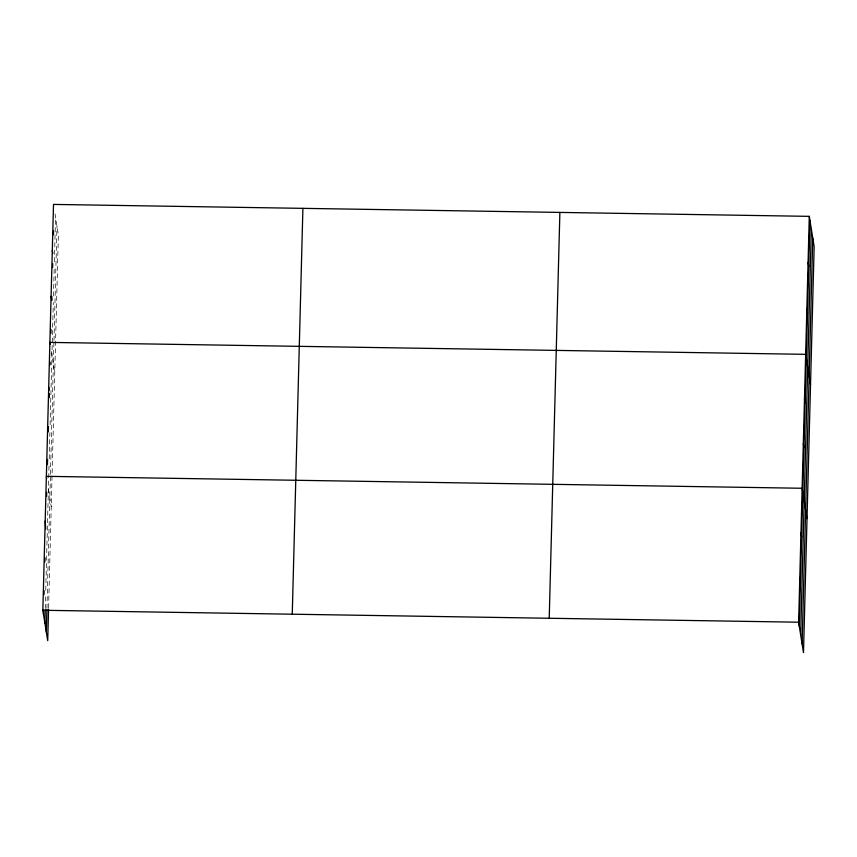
<?xml version="1.0" encoding="UTF-8"?>
<svg xmlns="http://www.w3.org/2000/svg" width="857" height="857" viewBox="0 0 857 857"><rect width="100%" height="100%" fill="white"/><g stroke="black" fill="none" stroke-linecap="round" stroke-linejoin="round"><path stroke-width="0.64" stroke-dasharray="4.29 3.21" d="M45.271 608.588L45.614 595.454M45.753 590.205L49.031 465.458M49.203 458.891L49.888 432.635M50.102 424.761L53.305 302.596M53.477 296.029L54.205 268.423M54.377 261.856L55.544 217.175M46.942 608.341L50.424 475.721M50.467 474.403L53.948 341.772M53.98 340.454L56.98 226.119M48.581 607.827L58.372 234.797L54.559 210.972M51.334 351.445L54.752 372.795M48.41 489.101L51.238 506.723"/><path stroke-width="1.29" d="M48.549 609.145L47.713 640.65L42.85 610.27L53.509 204.416L809.287 216.35L814.15 246.73L803.491 652.584L798.628 622.203L809.287 216.35M43.503 614.351L43.611 610.409M44.018 594.651L44.125 590.709M44.885 561.828L44.982 557.886M45.742 528.994L45.196 520.981M46.61 496.171L46.707 492.229M47.435 464.655L47.574 459.406M48.292 431.832L48.431 426.582M49.192 397.691L49.299 393.749M50.049 364.868L50.124 362.243M50.884 333.341L50.981 329.399M51.849 296.543L51.741 300.486L51.088 296.404M52.609 267.63L52.706 263.688M53.466 234.775L53.573 230.833M44.896 623.028L45.239 609.895M46.332 631.973L46.91 609.648M292.258 614.201L302.907 208.347M549.219 618.261L559.878 212.407M799.281 626.274L809.94 220.42M800.674 634.962L811.322 229.108M802.109 643.907L812.757 238.053M42.85 610.27L798.628 622.203M808.076 262.338L808.729 266.42M806.866 308.338L807.519 312.419M810.529 384.718L805.666 354.337L49.877 342.404L50.209 344.439M804.487 398.976L805.141 403.058M803.32 443.626L803.973 447.708M807.015 518.656L802.141 488.265L46.364 476.331L46.696 478.377M800.974 532.915L801.627 536.996M799.795 577.554L800.449 581.635M52.298 250.405L52.791 253.468M48.71 387.043L49.203 390.106"/></g></svg>
